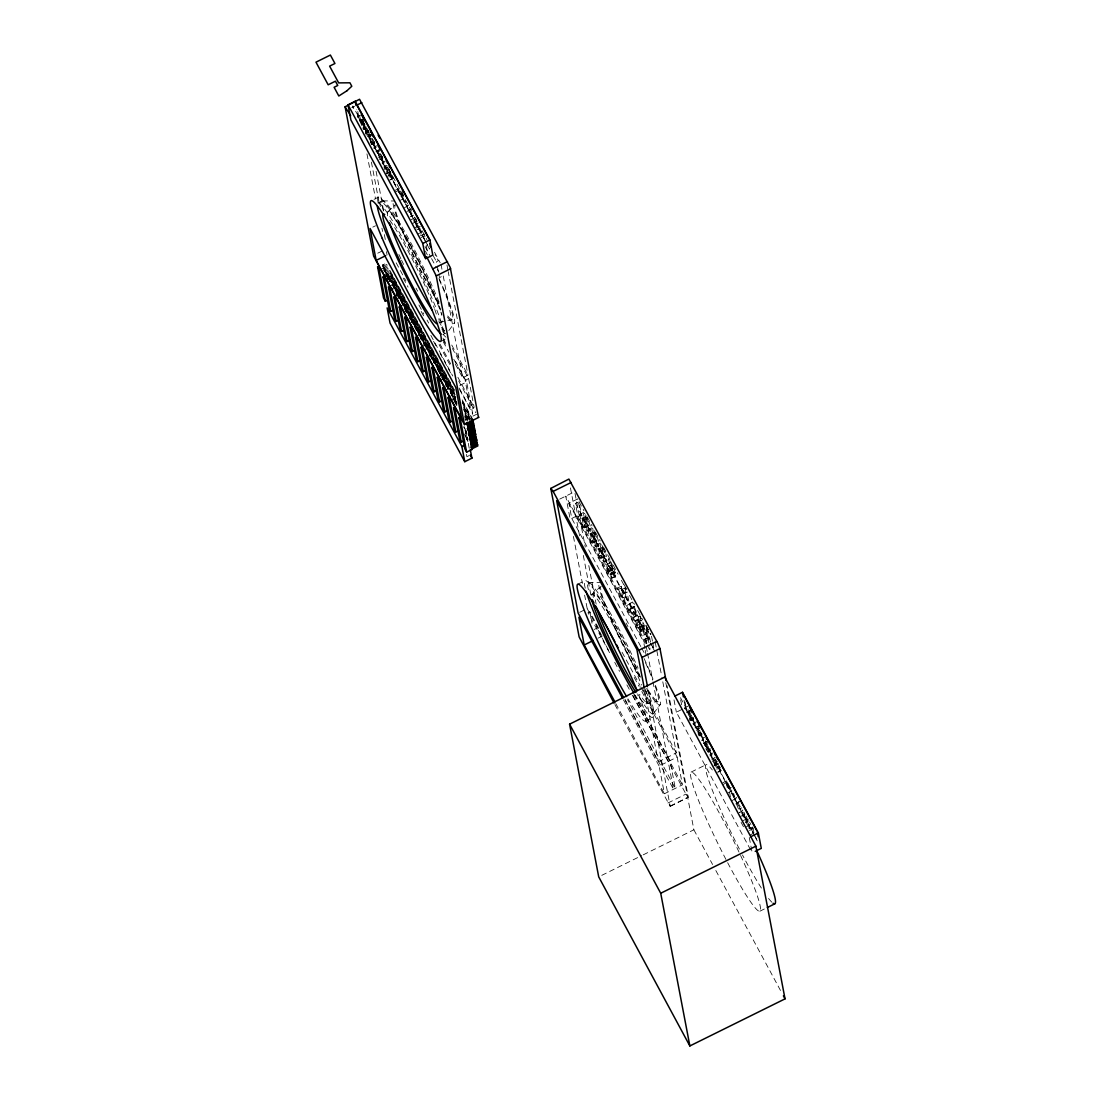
<?xml version="1.0" encoding="UTF-8"?>
<svg xmlns="http://www.w3.org/2000/svg" width="1101" height="1101" viewBox="0 0 1101 1101"><rect width="100%" height="100%" fill="white"/><g stroke="black" fill="none" stroke-linecap="round" stroke-linejoin="round"><path stroke-width="0.75" stroke-dasharray="5 3.75" d="M359.311 121.179L362.972 118.88M367.569 136.483L371.216 134.184M582.057 518.227L583.145 523.952L585.071 527.517L588.65 525.741L587.562 520.016L585.636 516.452L582.057 518.227L583.97 521.791L585.071 527.517M585.636 516.452L586.723 522.177L588.65 525.741M590.301 533.517L591.402 539.242L593.315 542.807L596.893 541.045L595.806 535.32L593.879 531.755L590.301 533.517L592.228 537.082L593.315 542.807M593.879 531.755L594.98 537.467L596.893 541.045M598.545 548.821L599.646 554.546L601.559 558.111L605.151 556.335L604.05 550.61L602.137 547.046L598.545 548.821L600.472 552.385L601.559 558.111M602.137 547.046L603.224 552.771L605.151 556.335M686.735 712.485L690.437 710.145M695.103 728.009L698.805 725.669M703.47 743.533L707.172 741.193M614.248 569.011L615.184 572.878L610.642 565.13L607.05 566.905L609.995 573.965L613.766 572.038L615.776 575.892L612.046 578.08C609.486 574.928 598.462 555.193 609.72 559.914M610.16 574.048L613.766 572.038M716.531 768.003L718.981 766.544L715.347 768.347M363.591 129.354L365.986 128.17L365.793 125.982M371.835 144.658L374.23 143.474L374.037 141.272M691.07 720.77L693.492 719.572L693.3 717.343M707.805 751.818L710.228 750.621L710.035 748.391M607.05 566.905C616.436 586.172 609.225 563.822 604.793 560.175M390.566 179.917L393.112 178.321L391.103 174.467L387.524 176.243M612.046 578.08L615.776 575.892M718.444 772.076L721.017 770.452L718.981 766.544M365.615 133.372L368.009 132.189L368.106 131.102M587.094 531.522C588.608 528.191 577.351 505.373 580.805 519.287C582.14 531.962 595.682 536.889 588.278 520.36M595.338 546.825C596.852 543.481 585.594 520.677 589.049 534.577C590.397 547.266 603.926 552.193 596.536 535.664M603.582 562.116C605.178 559.377 594.801 537.728 596.907 548.463C596.632 556.5 609.954 570.772 605.922 553.844M357.233 116.967L360.935 114.876M365.477 132.271L369.193 130.166M584.837 513.754C580.681 509.763 588.154 528.838 590.673 529.746M593.095 529.058C588.925 525.067 596.398 544.128 598.916 545.05M601.339 544.348C597.182 540.371 604.642 559.432 607.174 560.354M688.373 706.085L684.753 707.874L684.643 708.961M692.983 723.729L696.754 721.609M608.371 558.4L610.215 566.396L615.624 576.305M448.836 330.561L454.548 322.882M653.595 713.448L660.256 704.489M630.501 608.206L629.744 609.156L632.635 614.537L636.227 612.762L634.08 606.431L630.501 608.206L632.635 614.537M629.373 609.541L637.19 625.492L640.768 623.716L632.483 601.986L626.538 605.743L628.877 610.064L634.08 606.431M628.877 610.064L632.951 607.766L640.768 623.716M387.91 211.805L395.507 204.635M601.215 586.241L591.801 594.306M403.874 208.172L409.82 204.414M626.538 605.743L632.483 601.986M731.945 800.744L737.973 796.945M614.895 704.626L670.22 806.414L647.732 687.85M670.22 806.414L688.331 797.303L667.055 685.675M351.756 107.65L354.632 106.233M363.302 119.211L359.38 120.656M360.233 121.839L363.812 120.064M364.376 121.22L360.798 122.995L361.775 125.734M362.752 128.184L365.133 127L365.986 128.17M363.261 129.023L365.642 127.854M371.546 134.501L367.638 135.96M368.477 137.13L372.055 135.368M370.418 142.318L372.812 141.134L371.849 138.396M370.996 143.474L373.377 142.29L374.23 143.474M371.505 144.327L373.9 143.144M373.858 147.245L377.437 145.47M373.858 148.663L376.253 147.479M375.881 151.25L379.46 149.488M376.212 151.58L379.79 149.805M376.721 152.433L380.313 150.658M378.675 157.608L381.056 156.438L380.093 153.7M379.749 159.631L382.474 158.778L382.281 156.576M382.116 162.604L385.708 160.842M382.116 163.966L384.497 162.783M384.373 168.343L384.084 166.802L387.676 165.04M384.387 169.334L386.768 168.15M386.781 173.132L390.552 171.357M385.942 173.917L389.52 172.155L387.965 167.572M388.681 175.899L391.075 174.715M388.928 177.082L392.52 175.307M389.534 180.096L393.112 178.321M374.065 199.336L378.427 197.175M394.887 190.445L398.466 188.67L403.806 198.565L400.227 200.327M395.204 192.097L398.782 190.335L398.466 188.67M398.672 192.221L401.067 191.037M377.96 203.093L380.685 201.744M400.819 196.184L403.2 195.001M406.241 206.19L408.622 205.006M372.799 227.123L375.524 225.774M407.838 210.635L411.416 208.86L406.696 211.97M410.893 209.218L408.512 210.401L410.687 216.773M411.168 216.374L413.549 215.19M410.934 219.842L414.526 218.067L407.453 206.396M416.15 218.975L413.77 220.159L414.705 225.086M412.242 223.696L415.82 221.92L414.526 218.067M418.297 222.966L415.917 224.136L416.412 226.723M414.513 227.921L418.105 226.159L415.917 219.773M416.66 228.017L420.238 226.256M416.976 229.696L419.357 228.513M377.739 253.189L384.951 249.624M417.802 234.004L421.38 232.228L420.554 227.921M424.435 234.045L420.857 235.82L420.114 231.939M421.174 237.486L424.752 235.71L425.578 240.032M395.865 290.54L382.859 266.414L382.597 265.024L386.685 263.001M382.859 266.414L386.946 264.391M383.12 267.804L387.208 265.781M380.753 269.415L384.841 267.392L383.01 264.006L383.809 268.176M383.396 269.181L387.483 267.158M383.657 270.571L389.107 267.873L389.369 269.263L383.919 271.961M385.543 272.676L389.63 270.653L454.011 390.084M384.455 274.741L389.905 272.043L389.63 270.653M384.304 276.007L388.392 273.984L390.208 277.356L391.268 282.916L384.07 269.552L384.345 270.942L386.162 274.328L384.841 267.392M386.079 275.456L390.167 273.433L454.548 392.864M384.978 277.521L390.428 274.823L390.167 273.433M387.965 277.562L390.69 276.213L455.897 397.158M384.772 280.053L390.208 277.356M385.515 280.287L390.965 277.59L390.69 276.213M387.401 282.393L391.488 280.37L391.227 278.98L455.608 398.424M441.322 276.695L439.505 277.603L436.478 261.721L438.294 260.827L435.046 254.785M389.768 286.15L393.855 284.127L394.653 288.283M395.149 296.128L399.236 294.105L400.035 298.261M396.979 299.5L401.067 297.476L402.388 304.426M407.824 319.62L411.912 317.597L412.696 321.767M438.982 322.868L446.428 320.639M416.839 336.356L420.926 334.332L421.986 339.892L418.435 333.3L418.697 334.676M418.669 339.741L422.756 337.718L424.339 346.044M442.877 334.566L445.602 333.218M422.302 346.498L426.39 344.475L427.449 350.035L423.816 343.264M440.593 341.379L446.4 338.502M424.133 349.884L428.22 347.861L429.018 352.031M426.321 357.151L431.771 354.453L432.831 360.013M429.514 359.862L433.601 357.839L434.661 363.385M437.166 377.271L442.616 374.574L443.675 380.12L440.125 373.528L439.065 367.982M440.359 379.983L444.446 377.96L445.231 382.116L396.484 291.669L397.007 294.449M445.368 386.066L448.093 384.717L449.153 390.277M455.36 364.225L462.668 377.781L467.98 375.152L448.245 271.686M468.641 378.62L474.146 407.425L470.636 409.159L465.145 380.354L468.641 378.62L452.401 348.494M445.822 390.126L449.91 388.103L450.97 393.649M459.819 385.378L466.631 382.006L454.396 359.298M448.011 397.392L453.461 394.695L453.997 397.475M451.204 400.09L455.291 398.08M464.553 417.981L472.728 413.935L466.631 382.006M465.104 419.976L476.623 414.279M469.287 455.511L466.907 456.681L466.274 453.364M559.693 499.125L574.694 491.707M640.823 646.562L571.777 518.461L568.887 503.281L577.832 498.863L580.722 514.029L651.407 645.145M646.383 643.645L577.984 516.754L575.451 503.474L577.846 502.304M580.034 514.208L583.613 512.447M571.777 518.461L580.722 514.029M577.984 516.754L581.576 514.993L579.043 501.712L583.929 510.768M582.388 518.543L585.966 516.768M582.897 519.397L586.489 517.635M583.475 520.553L587.053 518.791M583.654 525.177L587.232 523.402M584.232 526.333L587.81 524.571M584.741 527.186L588.319 525.411M588.278 529.512L591.856 527.737M590.631 533.847L594.21 532.072M591.154 534.701L594.733 532.925M591.719 535.857L595.297 534.081M591.898 540.467L595.476 538.706M592.476 541.637L596.054 539.862M592.985 542.49L596.563 540.715M596.522 544.816L600.1 543.041M598.875 549.138L602.467 547.376M599.398 550.005L602.976 548.229M599.962 551.161L603.541 549.385M600.141 555.771L603.733 553.996M600.719 556.941L604.298 555.165M601.229 557.78L604.807 556.019M606.761 564.373L610.573 562.639L613.229 568.928C605.99 576.332 605.055 554.725 609.651 570.69M577.764 584.204L585.03 580.612M608.605 571.488L612.184 569.712L610.642 565.13M611.606 574.653L615.184 572.878M617.565 588.003L621.143 586.241L626.469 596.123L622.891 597.898L617.565 588.003L625.354 603.527L628.932 601.752L627.061 591.98L623.483 593.742L625.354 603.527M617.881 589.668L621.459 587.893L621.143 586.241M622.891 597.898L621.349 589.778L624.928 588.017L626.359 590.659M579.635 612.321L587.191 608.578L584.631 595.146M598.724 628.368L589.806 611.839L587.989 612.734L609.871 653.306M634.754 606.197L631.176 607.972L637.19 625.492M594.168 629.497L597.169 628.01L596.522 624.639M633.612 617.4L637.19 615.638M642.172 619.932L638.58 621.707L639.323 625.588L643.534 633.392L647.113 631.616L640.025 615.954L636.433 617.73L638.319 627.584L640.465 631.561L644.044 629.8L643.218 625.492L639.64 627.253L640.465 631.561M597.953 638.195L602.233 636.075M634.905 621.267L638.497 619.491M639.323 625.588L642.901 623.813M638.319 627.584L641.897 625.822L640.025 615.954M643.218 625.492L650.388 641.553L648.503 631.699L646.37 627.735L642.791 629.511L643.534 633.392M648.503 631.699L644.925 633.474L646.81 643.328L649.191 642.144M646.81 643.328L643.851 635.057L647.429 633.281M644.663 639.364L648.255 637.589M644.911 648.682L643.617 641.924L652.563 637.507M645.902 703.869L658.013 701.282M645.392 721.155L652.659 717.563M750.579 849.848L676.372 712.196L682.427 709.195M686.804 711.948L690.767 710.475M691.29 711.342L687.657 713.145L687.134 712.278M691.868 712.512L688.235 714.315L689.942 720.852M689.639 718.403L692.061 717.205L691.084 714.425M690.217 719.586L692.639 718.375L693.492 719.572M690.74 720.439L693.162 719.242M693.121 724.843L695.543 723.646M699.135 725.999L695.171 727.472M696.038 728.669L699.658 726.866M700.236 728.036L696.603 729.839L697.594 732.619M698.006 733.927L700.429 732.729L698.997 727.912M698.585 735.11L701.007 733.899L701.86 735.096L699.438 736.294M699.107 735.963L701.53 734.766M705.122 737.12C697.139 738.606 709.195 747.262 708.26 752.754M625.107 700.222L658.315 761.837L676.344 752.919L661.949 677.404M701.488 740.367L703.622 739.06M703.539 742.996L707.503 741.523M677.143 757.089L682.441 784.848L664.412 793.766L659.114 766.007L677.143 757.089L639.874 687.96M703.869 743.313L704.406 744.193L708.039 742.391M705.493 746.616L704.97 745.363L708.604 743.56M706.374 749.451L708.796 748.253L707.819 745.473M706.952 750.634L709.374 749.423L710.228 750.621M707.475 751.488L709.897 750.29M709.87 754.515L713.503 752.712M709.87 755.892L712.292 754.694M711.907 759.387L715.499 756.979M712.168 761.341L715.801 759.552M691.125 772.076L706.113 764.658M714.191 764.658L718.43 763.392M713.751 765.993L717.384 764.19L718.953 766.805M716.792 769.2L720.426 767.397M717.384 772.255L721.017 770.452M667.935 803.001L685.964 794.082L688.249 797.482M670.275 806.001L688.304 797.069M722.834 782.756L726.467 780.953L734.367 796.711L731.945 797.908M723.151 784.435L726.784 782.646M727.293 787.848L726.674 784.559L729.096 783.362M730.417 796.849L728.834 788.577L731.257 787.38M728.243 792.789L731.876 791L727.238 782.398M736.762 797.537L734.339 798.734L739.968 812.703M735.963 803.248L739.597 801.445M736.652 803.014L739.074 801.817M736.032 804.005L738.826 802.423M601.779 875.35L641.69 855.601M643.218 854.844L693.878 829.782L665.706 682.111M739.335 809.07L741.757 807.873M739.115 812.579L742.748 810.79L735.578 798.954M742.625 816.254L741.991 812.91L744.414 811.712M740.436 816.502L744.07 814.699L742.748 810.79M742.748 820.795L746.382 818.993L744.166 812.524M746.12 820.286L748.542 819.089M745.239 822.585L748.873 820.782M746.065 826.961L749.698 825.158L747.524 821.126L745.941 812.786M741.991 812.91L749.175 828.805L752.809 827.002M753.015 827.691L750.593 828.888L748.432 824.869L749.175 828.805M749.506 830.498L753.139 828.695L749.575 822.103M750.332 834.875L752.754 833.663M759.841 911.229L765.828 908.256M447.901 320.405L452.305 319.675M613.229 568.928L610.339 562.597M382.501 200.85L394.364 201.001M588.209 582.443L600.073 582.608M384.084 166.802L385.804 169.334M357.357 116.651L358.596 117.958M365.601 131.941L368.188 135.574M684.753 707.874L688.111 713.008L691.511 721.705M693.121 723.398L696.479 728.532L699.878 737.23M368.009 132.189L361.72 119.94M613.739 572.286L612.184 569.712M392.961 178.734L386.437 165.742M720.866 770.879L716.82 764.08L713.833 756.222M374.147 147.355L376.432 150.865M382.446 162.783L386.245 169.224M710.2 754.694L716.765 768.305M719.903 767.122L717.907 763.998M390.896 174.619L389.52 172.155M375.537 146.901L370.968 138.107M383.781 162.205L379.212 153.411M694.827 723.054L690.189 714.136M703.195 738.578L698.006 728.201M711.563 754.102L706.374 743.726M382.143 158.448L381.056 156.438M585.457 514.773L586.186 516.066M593.714 530.063L594.43 531.37M601.958 545.367L602.674 546.66M610.381 560.987L613.725 567.717M390.043 171.949L390.621 172.981M359.215 118.977L362.642 126.009M624.143 584.755L626.579 589.283M646.067 625.451L650.939 634.493M587.177 516.809L592.063 525.879M595.324 531.921L600.21 540.976M603.458 547.018L609.982 559.102M613.229 565.143L618.115 574.213M621.377 580.255L626.263 589.31M629.524 595.352L634.41 604.421M637.658 610.463L642.544 619.519M645.805 625.561L650.691 634.63M633.323 607.38L636.227 612.762M744.07 814.699L746.382 818.993M621.459 587.893L628.932 601.752M630.116 603.967L632.456 608.289M641.897 625.822L644.044 629.8M753.373 833.085L680.101 696.988L681.712 705.411M754.185 834.572L756.607 839.072M575.451 503.474L649.962 641.869M650.787 643.383L654.035 649.425M754.763 836.278L685.455 707.695L683.693 698.461M755.589 837.792L757.213 840.82M726.674 784.559L728.834 788.577M652.219 646.645L655.467 652.673M621.349 589.778L623.483 593.742M639.64 627.253L643.851 635.057M647.195 645.145L650.457 651.186L649.824 647.87M434.523 252.253L440.207 262.795M645.145 643.411L565.749 496.138L570.235 519.631M369.152 132.56L362.656 120.491L364.472 130.014M372.413 138.602L375.661 144.644M380.547 153.686L382.983 158.214M388.681 168.783L411.457 211.034M414.705 217.062L418.779 224.618M422.027 230.646L426.913 239.701M741.111 822.351L743.56 826.879M568.887 503.281L643.617 641.924M398.782 190.335L406.255 204.18L405.636 200.933M415.82 221.92L418.105 226.159M421.38 232.228L418.6 224.962M424.435 238.834L352.788 105.916L353.738 110.898M424.848 239.77L358.898 117.422L357.632 110.774M425.096 240.596L429.734 248.826M433.23 255.693L436.478 261.721M429.541 249.087L358.059 116.472L356.765 109.728M641.635 648.062L644.883 654.09M425.055 246.514L430.752 257.084M431.564 258.597L436.45 267.639M437.262 269.153L438.886 272.167M622.079 652.232L639.901 685.29M640.699 686.79L676.344 752.919M634.204 677.432L639.075 686.446M438.749 320.914L444.432 331.47M451.74 345.026L467.98 375.152M441.845 328.91L445.905 336.438M416.054 288.159L417.678 291.187M442.974 338.117L447.061 345.673M443.221 339.686L447.281 347.214M453.777 359.27L465.145 380.354M634.369 694.497L670.014 760.612L675.312 788.371L627.515 699.713M587.191 608.578L601.779 635.621M633.832 694.676L682.441 784.848M443.18 341.627L448.864 352.169M608.454 650.292L597.169 628.01M632.937 695.708L685.964 794.082M614.73 662.334L619.588 671.349M626.882 684.877L629.304 689.377M632.552 695.392L668.197 761.507L673.495 789.279L624.886 699.107M396.181 262.809L405.925 280.879M418.917 304.991L423.789 314.019M427.037 320.047L428.661 323.061M440.028 344.159L451.396 365.243M457.906 377.299L474.146 407.425M403.2 278.058L408.086 287.141M421.146 311.363L423.596 315.904M439.093 344.654L451.327 367.362M458.677 380.987L475.811 412.765M430.849 335.337L452.772 376.019M459.268 388.075L470.636 409.159M433.56 341.282L436.822 347.338M440.097 353.393L447.433 367.005M448.245 368.518L452.332 376.088M459.668 389.713L472.728 413.935M462.214 399.897L472.797 419.55M693.878 829.782L712.595 864.505M715.843 870.533L781.765 992.827M462.475 401.287L473.072 420.94M623.469 699.878L659.114 766.007M462.737 402.677L470.884 417.802M462.186 402.553L470.333 417.678M464.085 406.971L470.609 419.068M390.181 270.777L454.562 390.208M463.535 406.847L470.87 420.444M463.796 408.237L470.32 420.321M389.905 272.043L454.286 391.474M464.058 409.613L469.769 420.197M463.507 409.489L469.219 420.073M390.428 274.823L455.621 395.768M465.406 413.907L468.668 419.949M464.856 413.783L468.118 419.825M390.965 277.59L455.346 397.034M465.117 415.173L467.567 419.701M464.911 415.944L467.829 421.091M391.488 280.37L455.869 399.801M464.842 416.439L467.278 420.967M456.956 402.705L391.75 281.76L457.218 404.095M382.597 265.024L455.814 400.847M445.96 383.478L455.47 401.108M456.667 403.971L392.286 284.54L392.548 285.93M391.997 284.264L394.186 288.324M401.507 301.908L394.915 289.673L408.031 314.652M402.113 303.036L406.985 312.051M407.59 313.179L412.352 322.029M417.829 332.172L412.971 323.157L413.233 324.534M428.069 351.164L439.519 372.399M444.281 381.249L445.506 383.506M446.235 384.855L456.351 403.627M386.878 275.649L389.011 279.599M409.985 318.519L416.88 331.305M419.44 335.819L424.325 344.888M429.225 353.958L434.317 363.647M437.372 369.069L443.937 381.51M445.52 384.194L447.969 388.722M452.662 397.681L456.929 405.361M386.423 275.718L389.974 282.31L388.392 273.984M396.071 293.361L398.521 297.889M404.218 308.473L406.668 313.014M453.942 400.695L456.378 405.237M615.803 703.608L664.412 793.766M464.457 427.656L466.59 431.606M463.507 426.789L464.732 429.046L464.195 426.266M465.434 430.353L466.865 432.996M464.994 430.422L466.411 433.065M466.673 434.455L465.255 431.812L466.053 435.982M465.792 434.592L467.925 438.542M466.769 437.303L468.186 439.932M464.498 433.987L465.709 436.244M466.315 437.372L467.732 440.001M464.952 435.459L468.2 441.487M466.329 438.611L467.953 441.639M610.188 573.8L612.197 577.653M716.723 760.832L717.288 761.933M713.063 760.268L714.797 765.181M388.873 168.825L389.437 169.926M708.796 748.253L709.374 749.423M700.429 732.729L701.007 733.899M692.061 717.205L692.639 718.375M704.406 744.193L704.97 745.363M603.431 548.092L604.119 549.523M595.173 532.788L595.875 534.219M586.929 517.498L587.631 518.929M388.942 169.774L389.479 170.861M377.175 152.296L377.877 153.727M368.931 136.992L369.619 138.423M716.283 760.667L716.792 761.782M386.878 170.572L388.914 176.201M604.779 550.954L605.385 552.399M378.524 155.158L380.134 159.466M370.28 139.868L371.89 144.162M364.059 124.606L364.569 125.831M369.055 138.286L369.551 139.524M716.283 761.341L716.792 762.842M689.639 712.677L688.772 709.787M378.207 150.548L378.675 151.966M370.431 136.675L369.578 133.827M363.179 127.441L363.647 128.872M705.507 740.835L705.906 742.267M386.671 171.495L386.974 173.132M705.961 748.143L706.402 750.194M753.139 828.695L753.965 833.072M749.272 837.476L752.203 852.876M733.734 793.394L734.367 796.711M685.028 701.929L686.308 708.659M674.018 699.878L676.372 712.196M655.219 642.158L661.618 675.725M652.453 641.126L651.503 636.144L647.925 637.906L649.507 646.218M652.769 642.778L653.719 647.76M646.37 627.735L647.113 631.616M646.273 646.59L647.237 651.627M647.553 653.306L652.673 680.157M652.989 681.836L667.399 757.35M645.227 650.361L646.191 655.425M644.553 689.68L658.315 761.837M624.928 588.017L626.469 596.123M575.025 493.386L585.264 547.087M588.787 565.542L596.15 604.146M570.442 487.922L579.787 536.861M583.324 555.427L591.044 595.944M589.806 611.839L591.994 623.262M573.428 536.407L582.401 583.392M446.978 265.011L447.928 270.02M441.019 264.309L441.969 269.318M443.249 275.993L462.668 377.781M465.104 418.972L465.365 420.362M468.269 443.29L469.219 448.272M426.197 245.33L427.794 253.629M456.075 402.237L456.612 405.017M454.259 398.851L454.782 401.631M440.386 374.918L440.648 376.308M437.248 364.596L438.57 371.546M402.25 190.445L403.186 195.317M429.28 353.407L429.803 356.187M417.375 327.74L418.174 331.91M415.545 324.355L416.605 329.915M410.081 314.212L411.141 319.772M411.402 321.162L411.678 322.552M406.53 307.619L407.852 314.569M404.7 304.248L405.76 309.794M406.035 311.184L406.297 312.574M368.45 131.212L370.679 142.896M376.088 171.261L383.74 211.309M395.686 287.499L396.209 290.279M364.004 123.298L366.248 135.12M371.409 162.122L379.46 204.318M384.345 234.596L385.57 240.995M381.923 228.127L382.57 231.485M386.423 251.647L387.057 255.005M359.628 115.481L361.541 125.5M366.95 153.865L375.551 198.923M701.667 732.867L701.943 734.573M442.396 320.969A61.105 6.014 63.7 0 1 438.459 318.822M387.621 215.865A61.105 6.014 63.7 0 1 407.453 239.316A61.105 6.014 63.7 0 1 440.331 310.193M441.198 312.918A61.105 6.014 63.7 0 1 441.845 315.299M389.795 220.283A61.105 6.014 63.7 0 1 434.358 308.28M434.744 309.367A61.105 6.014 63.7 0 1 436.657 315.161M378.661 203.107A73.313 7.225 63.7 0 1 417.155 266.167A73.313 7.225 63.7 0 1 443.345 334.085M438.969 278.195A68.221 6.716 63.7 0 1 446.923 316.372M438.515 303.381A68.221 6.716 63.7 0 1 393.071 202.35M444.57 330.768A73.313 7.225 63.7 0 1 441.529 327.286M383.478 210.993A73.313 7.225 63.7 0 1 397.998 220.214A73.313 7.225 63.7 0 1 439.093 302.114M444.887 333.204A73.313 7.225 63.7 0 1 442.753 331.676M403.599 264.405A73.313 7.225 63.7 0 1 401.535 260.111M400.86 258.694A73.313 7.225 63.7 0 1 398.879 254.441M380.327 206.616A73.313 7.225 63.7 0 1 400.929 229.132A73.313 7.225 63.7 0 1 440.317 310.661M440.854 312.092A73.313 7.225 63.7 0 1 441.873 314.817M439.161 279.64A64.161 6.317 63.7 0 1 445.561 313.138M439.106 303.325A64.161 6.317 63.7 0 1 395.204 208.901M394.942 207.194A64.161 6.317 63.7 0 1 395.094 205.061M425.413 251.097A64.161 6.317 63.7 0 1 427.312 254.826M446.07 337.223A78.405 7.721 63.7 0 1 443.29 334.525M378.056 202.391A78.405 7.721 63.7 0 1 398.782 224.219A78.405 7.721 63.7 0 1 440.496 309.271M645.957 690.974A76.368 7.528 63.7 0 1 635.208 695.226M585.237 588.195A76.368 7.528 63.7 0 1 599.907 598.71A76.368 7.528 63.7 0 1 639.502 675.519M643.177 689.625A61.105 6.014 63.7 0 1 637.782 695.24M591.237 595.517A61.105 6.014 63.7 0 1 610.959 621.129A61.105 6.014 63.7 0 1 641.498 685.07M638.704 694.58A76.368 7.528 63.7 0 1 627.942 698.818M644.993 688.731A61.105 6.014 63.7 0 1 639.598 694.332M593.329 597.471A61.105 6.014 63.7 0 1 607.229 610.683A61.105 6.014 63.7 0 1 638.442 672.229M639.062 673.661A61.105 6.014 63.7 0 1 640.218 676.441M646.7 688.4A73.313 7.225 63.7 0 1 637.204 693.878M588.402 589.737A73.313 7.225 63.7 0 1 601.284 597.926A73.313 7.225 63.7 0 1 638.098 668.169M655.164 686.322A64.161 6.317 63.7 0 1 647.581 689.322M640.3 677.308A64.161 6.317 63.7 0 1 600.623 587.521M626.07 623.056A64.161 6.317 63.7 0 1 627.969 626.62M645.585 662.83A64.161 6.317 63.7 0 1 652.398 678.945M655.412 685.262A68.221 6.716 63.7 0 1 646.535 688.772M639.282 676.496A68.221 6.716 63.7 0 1 598.82 585.305M644.099 658.494A68.221 6.716 63.7 0 1 653.843 681.189M771.801 902.173A77.593 7.652 63.7 0 1 768.594 898.485M761.397 888.08A77.593 7.652 63.7 0 1 742.473 854.968M739.404 849.091A77.593 7.652 63.7 0 1 708.865 780.76A77.593 7.652 63.7 0 1 712.347 769.984M725.958 859.468A77.593 7.652 63.7 0 1 694.621 774.196A77.593 7.652 63.7 0 1 755.093 889.594A77.593 7.652 63.7 0 1 727.486 862.386"/><path stroke-width="1.5" d="M348.026 104.815L355.155 101.292L429.899 239.935L432.789 255.115L425.66 258.639L350.916 119.995L348.026 104.815L422.77 243.459L425.66 258.639M426.569 256.602L436.23 275.869L464.512 424.807L373.624 256.038L345.095 106.797L359.545 99.269L450.268 267.557L478.44 417.251M356.063 105.517L361.83 102.668M376.157 260.4L370.074 228.471L455.745 387.401L461.828 419.33L376.157 260.4L385.694 255.68M422.77 243.459L429.899 239.935M433.092 268.713L447.501 261.584M398.92 320.088L396.195 321.437L390.236 290.196L392.961 288.847M436.23 275.869L450.626 268.74M385.35 301.316L379.391 270.089L377.56 266.703L383.52 297.931L385.35 301.316L388.075 299.967M409.765 340.209L407.04 341.558L405.209 338.172L399.25 306.945L401.975 305.596M390.717 311.294L384.772 280.053L382.942 276.681L388.901 307.908L390.717 311.294L393.442 309.945M401.562 331.415L395.617 300.174L393.786 296.788L399.746 328.029L401.562 331.415L404.287 330.066M412.407 351.522L406.462 320.295L404.631 316.909L410.59 348.15L412.407 351.522L415.132 350.187M417.885 361.678L411.925 330.438L410.095 327.052L416.054 358.293L417.885 361.678L420.61 360.33M423.266 371.643L417.307 340.415L415.476 337.03L421.435 368.271L423.266 371.643L425.991 370.294M428.729 381.786L422.77 350.558L420.954 347.173L426.899 378.414L428.729 381.786L431.454 380.437M434.111 391.763L428.151 360.536L426.321 357.151L432.28 388.378L434.111 391.763L436.836 390.415M439.574 401.906L433.615 370.679L431.798 367.294L437.744 398.534L439.574 401.906L442.299 400.558M444.955 411.884L438.996 380.657L437.166 377.271L443.125 408.499L444.955 411.884L447.68 410.535M450.419 422.027L444.46 390.8L442.643 387.414L448.589 418.641L450.419 422.027L453.144 420.678M464.567 424.394L478.963 417.265M473.334 422.33L473.595 423.72L468.145 426.417L467.884 425.027L473.334 422.33L471.71 419.302M455.8 432.005L449.841 400.764L448.011 397.392L453.97 428.619L455.8 432.005L458.525 430.656M473.857 425.11L474.132 426.5L468.682 429.197L468.407 427.807L473.857 425.11L471.421 420.568M474.393 427.89L474.655 429.28L469.205 431.964L468.943 430.587L474.393 427.89L472.769 424.862M474.916 430.656L475.192 432.046L469.742 434.744L469.466 433.354L474.916 430.656L472.48 426.128M475.453 433.436L475.715 434.826L470.265 437.524L470.003 436.134L475.453 433.436L473.815 430.408M461.264 442.148L455.305 410.921L453.488 407.535L459.447 438.762L461.264 442.148L463.989 440.799M470.801 440.304L470.526 438.914L475.976 436.216L476.251 437.606L470.801 440.304L470.099 439.01M476.513 438.996L476.774 440.372L471.324 443.07L471.063 441.68L476.513 438.996L474.875 435.968M470.306 449.745L471.916 458.167L464.773 461.704L461.883 446.524L464.732 445.121M471.861 445.85L471.586 444.46L477.036 441.762L477.311 443.152L471.861 445.85L471.159 444.57M477.573 444.543L477.834 445.933L472.384 448.63L472.123 447.24L477.573 444.543L475.935 441.515M466.645 452.126L460.686 420.885L458.856 417.513L464.815 448.74L466.645 452.126L472.095 449.428L467.196 423.747L467.884 425.027M614.083 703.112L579.14 636.928L550.803 488.404L568.887 479.073L657.916 643.493L659.967 648.544L666.091 680.611M550.803 488.404L553.142 491.39L571.171 482.472M614.991 702.094L584.204 644.993L593.288 640.493M553.142 491.39L638.8 650.306L656.843 641.388M647.416 686.157L641.938 657.462L659.967 648.544M569.575 724.169L664.743 677.087L755.892 846.174L785.027 998.868L689.859 1045.95L598.71 876.864L569.575 724.169L660.724 893.255L689.859 1045.95M674.954 696.038L682.51 692.295L758.355 832.975L761.286 848.376L755.231 851.376M750.786 836.719L758.355 832.975M660.724 893.255L755.892 846.174M767.328 907.513L774.829 903.811M361.651 115.44L362.174 116.183M378.138 146.048L378.661 146.777M697.47 722.187L697.993 722.93M370.418 131.487L371.037 132.505M387.043 162.342L387.703 163.416M689.625 707.406L690.258 708.438M706.36 738.454L706.993 739.487M714.879 754.24L715.54 755.341M362.793 117.201L364.266 119.926M379.281 147.795L380.01 149.089M698.626 723.963L700.112 726.729M683.735 695.185L756.47 830.099M378.125 135.12L379.749 138.134M356.366 104.141L428.84 238.573M350.696 115.839L345.095 106.797M592.31 599.852L593.921 602.839M595.531 605.825L614.826 641.622M616.436 644.608L618.046 647.594M623.483 697.222L578.121 613.064L556.666 500.625L636.873 649.411L644.236 688.001M783.389 995.841L785.027 998.868M622.657 698.378L578.906 617.234L584.204 644.993M471.971 420.692L473.595 423.72M472.494 423.472L474.132 426.5M473.031 426.252L474.655 429.28M474.091 431.798L475.715 434.826M475.15 437.358L476.774 440.372M466.246 422.88L468.145 426.417M467.719 426.527L468.407 427.807M467.98 427.904L468.682 429.197M468.255 429.294L468.943 430.587M467.306 428.427L469.205 431.964M468.778 432.074L469.466 433.354M469.04 433.464L469.742 434.744M469.315 434.854L470.003 436.134M468.365 433.987L470.265 437.524M469.838 437.62L470.526 438.914M390.236 290.196L388.405 286.824L394.364 318.051L396.195 321.437M399.25 306.945L401.081 310.317L407.04 341.558M470.375 440.4L471.063 441.68M470.636 441.79L471.324 443.07M470.898 443.18L471.586 444.46M471.434 445.96L472.123 447.24M471.696 447.35L472.384 448.63M470.87 447.171L472.095 449.428M470.292 455.153L471.916 458.167M461.883 446.524L387.139 307.881L390.043 323.061L464.773 461.704M638.8 650.306L641.938 657.462M690.988 709.76L692.46 712.664M371.766 133.799L373.211 136.662M717.012 758.066L717.687 759.429M389.162 166.113L389.823 167.448M389.575 222.98L390.621 226.049A61.105 6.014 63.7 0 0 432.06 309.973M757.268 831.599L758.231 836.65M682.51 692.295L683.404 696.919M472.797 419.55L473.072 420.94L467.622 423.637L467.361 422.247M429.789 243.555L430.422 246.872M355.155 101.292L355.802 104.664M437.469 323.611A61.105 6.014 63.7 0 1 402.457 266.263A61.105 6.014 63.7 0 1 384.744 214.502M441.212 334.03A73.313 7.225 63.7 0 1 412.297 288.421A73.313 7.225 63.7 0 1 381.207 220.186L379.955 216.512A73.313 7.225 63.7 0 1 377.313 206.025M633.859 692.969A76.368 7.528 63.7 0 1 586.049 591.168M626.593 696.575A76.368 7.528 63.7 0 1 582.168 604.779A76.368 7.528 63.7 0 1 590.59 599.054A76.368 7.528 63.7 0 1 636.736 689.68M635.965 692.474A61.105 6.014 63.7 0 1 591.953 600.375M637.135 690.588A61.105 6.014 63.7 0 1 596.329 607.642M756.938 851.004A77.593 7.652 63.7 0 1 773.067 903.247M346.884 90.819L338.805 95.993L334.112 87.282L337.746 85.479L335.433 81.199L328.167 84.791L315.973 62.179L330.383 55.05L334.938 63.5L329.626 66.129L338.654 82.892L349.939 82.795L351.797 86.25L346.884 90.819M382.267 238.394A78.405 7.721 63.7 0 0 440.593 341.379A78.405 7.721 63.7 0 0 394.764 233.467A78.405 7.721 63.7 0 0 382.267 238.394"/></g></svg>
